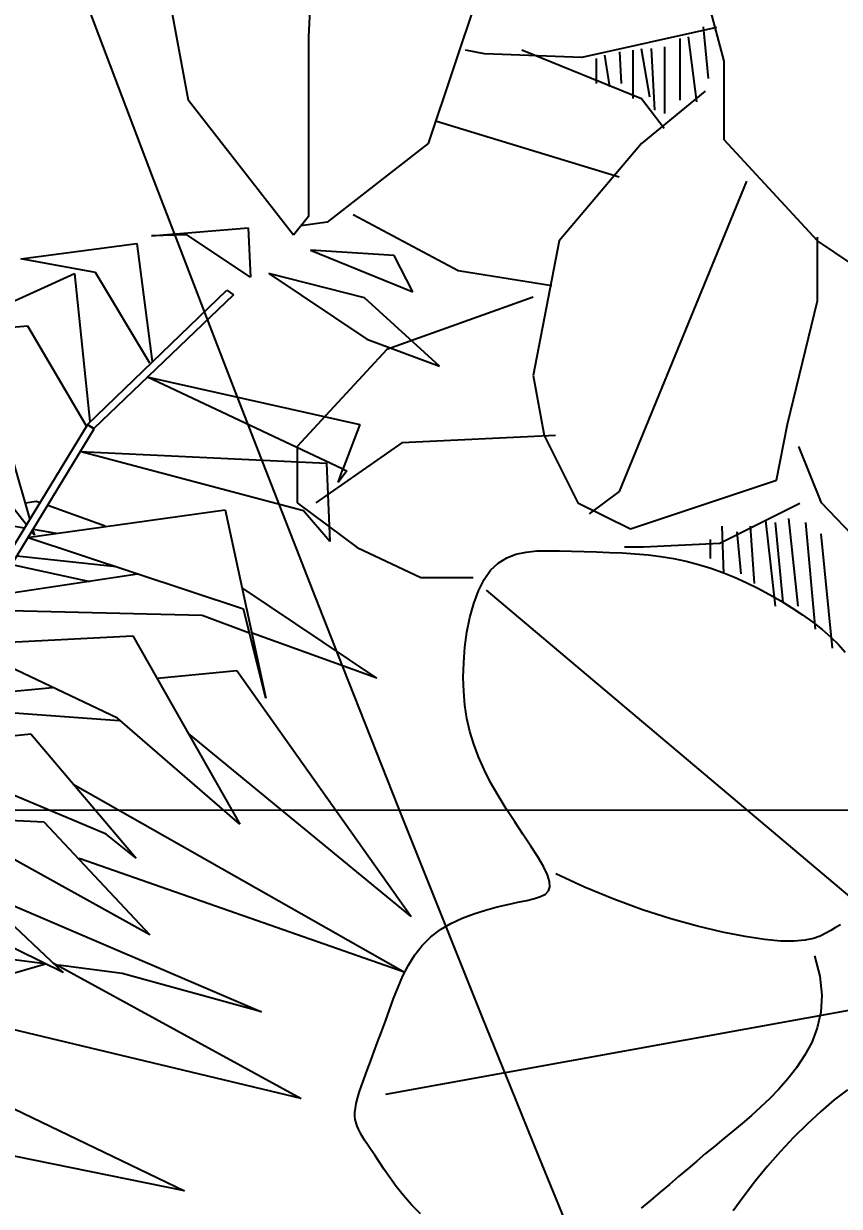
# Model space of a CAD drawing. Header units: metres. Extents: x 10 to 239, y 2 to 253.
# Drawn here: x 80.812 to 83.162, y 95.043 to 98.451 of the extents above; entities that cross this region are included whole.
import ezdxf

# ---------------------------------------------------------------- set-up
doc = ezdxf.new("R2010")
doc.units = ezdxf.units.M
doc.header["$MEASUREMENT"] = 0
doc.layers.get('Defpoints').update_dxf_attribs({"color": 9})
for name, color, linetype in [('-cotas', 252, 'Continuous'), ('1', 7, 'Continuous'), ('cot200', 9, 'Continuous')]:
    doc.layers.add(name, color=color, linetype=linetype)
doc.layers.add('barrera', color=7, linetype='Continuous', lineweight=0, true_color=0x9dbb63)
doc.layers.add('bloques ARBOLES', color=7, linetype='Continuous', true_color=0xb8d897)
doc.styles.get("Standard").update_dxf_attribs({"font": 'arial.ttf'})
doc.dimstyles.get("Standard").update_dxf_attribs({"dimtxt": 0.18, "dimasz": 0.18, "dimexe": 0.18, "dimexo": 0.0625, "dimgap": 0.09, "dimtad": 0, "dimtih": 1, "dimtoh": 1, "dimdec": 4, "dimzin": 0, "dimdsep": 46, "dimtxsty": 'Standard', "dimcen": 0.09, "dimadec": 0, "dimazin": 0, "dimtfac": 1, "dimtdec": 4, "dimtofl": 0, "dimtmove": 0, "dimatfit": 3, "dimfxl": 1, "dimtolj": 1, "dimtzin": 0, "dimarcsym": 0})

# ---------------------------------------------------------------- blocks, each defined once
blk = doc.blocks.new('A$C6F4E7DED')
for p, q in [((1790.46, 1611.05), (1804.72, 1337.47)), ((1895.99, 1289.02), (1918.81, 1411.56)), ((1488.11, 1318.93), (1505.23, 1384.48)), ((1670.66, 1384.48), (1713.44, 1256.23)), ((1493.82, 1344.58), (1596.5, 1321.78)), ((1504.03, 1345.3), (1500.21, 1305.83)), ((1515.5, 1337.66), (1509.13, 1288.01)), ((1521.87, 1336.39), (1521.87, 1289.28)), ((1804.72, 1337.47), (1804.72, 1200.68)), ((1533.34, 1330.02), (1533.34, 1279.09)), ((1543.53, 1328.75), (1540.98, 1281.64)), ((1551.18, 1328.75), (1544.81, 1291.83)), ((1550.86, 1290.43), (1642.14, 1327.48)), ((1557.55, 1327.48), (1557.55, 1290.55)), ((1567.75, 1326.2), (1566.47, 1302.01)), ((1596.5, 1321.78), (1670.66, 1324.63)), ((1670.66, 1324.63), (1684.92, 1327.48)), ((1488.11, 1259.08), (1488.11, 1318.93)), ((1579.21, 1323.66), (1575.39, 1299.47)), ((1585.59, 1321.11), (1585.59, 1302.01)), ((1502.38, 1296.13), (1550.86, 1256.23)), ((1533.75, 1267.63), (1550.86, 1290.43)), ((1816.13, 1186.43), (1895.99, 1289.02)), ((1567.98, 1230.58), (1707.74, 1273.33)), ((1416.81, 1182.13), (1488.11, 1259.08)), ((1550.86, 1256.23), (1613.61, 1182.13)), ((1713.44, 1256.23), (1790.46, 1196.38)), ((1471, 1227.73), (1567.98, 991.18)), ((1690.63, 1159.33), (1770.49, 1202.08)), ((1804.72, 1200.68), (1816.13, 1186.43)), ((1790.46, 1196.38), (1810.42, 1193.53)), ((1391.14, 1165.03), (1416.81, 1182.13)), ((1416.81, 1136.53), (1416.81, 1184.98)), ((1613.61, 1182.13), (1633.58, 1079.53)), ((1619.32, 1147.93), (1690.63, 1159.33)), ((1439.63, 1042.48), (1416.81, 1136.53)), ((1633.58, 1139.38), (1744.82, 1099.48)), ((1744.82, 1099.48), (1813.27, 1025.38)), ((1633.58, 1079.53), (1625.02, 1033.93)), ((1448.18, 999.73), (1439.63, 1042.48)), ((1625.02, 1033.93), (1599.35, 982.63)), ((1616.47, 1033.93), (1733.41, 1028.23)), ((1733.41, 1028.23), (1799.01, 982.63)), ((1413.96, 982.63), (1431.07, 1025.38)), ((1813.27, 1025.38), (1813.27, 982.63)), ((1559.42, 962.68), (1448.18, 999.73)), ((1567.98, 991.18), (1590.8, 974.08)), ((1354.06, 919.93), (1413.96, 982.63)), ((1430.32, 982.18), (1491.3, 951.71)), ((1599.35, 982.63), (1559.42, 962.68)), ((1813.27, 982.63), (1767.64, 948.43)), ((1425.96, 967.67), (1418.71, 886.43)), ((1439.03, 970.57), (1431.77, 903.84)), ((1449.19, 967.67), (1443.39, 906.74)), ((1456.45, 969.12), (1449.19, 903.84)), ((1468.07, 964.77), (1465.17, 921.25)), ((1489.85, 964.77), (1488.4, 928.5)), ((1414.35, 958.96), (1405.64, 871.92)), ((1478.23, 960.42), (1475.33, 928.5)), ((1491.3, 951.71), (1549.37, 948.81)), ((1498.56, 954.61), (1498.56, 940.11)), ((1549.37, 948.81), (1563.89, 948.81)), ((1622.26, 946.12), (1613.36, 945.97)), ((1630.8, 945.9), (1622.26, 946.12)), ((1767.64, 948.43), (1719.15, 925.63)), ((1516.92, 938.05), (1507.52, 935.59)), ((1526.46, 940.07), (1516.92, 938.05)), ((1536.14, 941.66), (1526.46, 940.07)), ((1545.92, 942.86), (1536.14, 941.66)), ((1555.76, 943.74), (1545.92, 942.86)), ((1565.61, 944.37), (1555.76, 943.74)), ((1575.43, 944.82), (1565.61, 944.37)), ((1585.16, 945.14), (1575.43, 944.82)), ((1594.75, 945.4), (1585.16, 945.14)), ((1604.17, 945.67), (1594.75, 945.4)), ((1613.36, 945.97), (1604.17, 945.67)), ((1638.92, 945.07), (1630.8, 945.9)), ((1646.55, 943.42), (1638.92, 945.07)), ((1653.63, 940.72), (1646.55, 943.42)), ((1660.09, 936.74), (1653.63, 940.72)), ((1489.1, 929.46), (1480.07, 925.83)), ((1498.25, 932.73), (1489.1, 929.46)), ((1507.52, 935.59), (1498.25, 932.73)), ((1665.86, 931.27), (1660.09, 936.74)), ((1670.9, 924.15), (1665.86, 931.27)), ((1471.14, 921.83), (1462.3, 917.5)), ((1480.07, 925.83), (1471.14, 921.83)), ((1675.2, 915.58), (1670.9, 924.15)), ((1719.15, 925.63), (1679.22, 925.63)), ((1298.93, 603.85), (1669.06, 916.06)), ((1453.55, 912.85), (1444.9, 907.91)), ((1462.3, 917.5), (1453.55, 912.85)), ((1678.79, 905.85), (1675.2, 915.58)), ((1436.43, 902.71), (1428.26, 897.3)), ((1444.9, 907.91), (1436.43, 902.71)), ((1681.68, 895.24), (1678.79, 905.85)), ((1428.26, 897.3), (1420.5, 891.74)), ((1683.9, 884.03), (1681.68, 895.24)), ((1413.28, 886.06), (1406.68, 880.32)), ((1420.5, 891.74), (1413.28, 886.06)), ((1685.46, 872.5), (1683.9, 884.03)), ((1400.84, 874.56), (1395.87, 868.82)), ((1406.68, 880.32), (1400.84, 874.56)), ((1686.39, 860.94), (1685.46, 872.5)), ((1686.69, 849.61), (1686.39, 860.94)), ((1686.39, 838.75), (1686.69, 849.61)), ((1685.46, 828.32), (1686.39, 838.75)), ((1683.9, 818.23), (1685.46, 828.32)), ((1681.68, 808.39), (1683.9, 818.23)), ((1678.79, 798.69), (1681.68, 808.39)), ((1675.2, 789.05), (1678.79, 798.69)), ((1670.9, 779.37), (1675.2, 789.05)), ((1665.86, 769.56), (1670.9, 779.37)), ((1660.12, 759.57), (1665.86, 769.56)), ((1653.92, 749.55), (1660.12, 759.57)), ((1647.52, 739.67), (1653.92, 749.55)), ((1641.22, 730.13), (1647.52, 739.67)), ((1635.3, 721.12), (1641.22, 730.13)), ((1630.03, 712.82), (1635.3, 721.12)), ((1625.7, 705.42), (1630.03, 712.82)), ((1622.6, 699.11), (1625.7, 705.42)), ((1594.29, 689.67), (1616.19, 699.91)), ((1620.69, 690.01), (1620.93, 694.02)), ((1620.93, 694.02), (1622.6, 699.11)), ((1572.13, 680.56), (1594.29, 689.67)), ((1621.81, 686.9), (1620.69, 690.01)), ((1624.2, 684.5), (1621.81, 686.9)), ((1550.13, 672.58), (1572.13, 680.56)), ((1627.79, 682.63), (1624.2, 684.5)), ((1632.51, 681.1), (1627.79, 682.63)), ((1638.28, 679.72), (1632.51, 681.1)), ((1645.03, 678.3), (1638.28, 679.72)), ((1652.65, 676.67), (1645.03, 678.3)), ((1660.94, 674.74), (1652.65, 676.67)), ((1528.71, 665.74), (1550.13, 672.58)), ((1669.66, 672.4), (1660.94, 674.74)), ((1678.58, 669.59), (1669.66, 672.4)), ((1687.46, 666.22), (1678.58, 669.59)), ((1399.41, 661.09), (1403.08, 659.09)), ((1403.08, 659.09), (1406.67, 656.9)), ((1489.27, 655.5), (1508.29, 660.05)), ((1508.29, 660.05), (1528.71, 665.74)), ((1696.07, 662.2), (1687.46, 666.22)), ((1704.17, 657.45), (1696.07, 662.2)), ((1406.67, 656.9), (1410.46, 654.67)), ((1410.46, 654.67), (1414.8, 652.55)), ((1414.8, 652.55), (1420.05, 650.73)), ((1420.05, 650.73), (1426.56, 649.38)), ((1426.56, 649.38), (1434.68, 648.68)), ((1434.68, 648.68), (1444.76, 648.78)), ((1444.76, 648.78), (1457.16, 649.88)), ((1457.16, 649.88), (1472.09, 652.11)), ((1472.09, 652.11), (1489.27, 655.5)), ((1711.53, 651.88), (1704.17, 657.45)), ((1717.97, 645.45), (1711.53, 651.88)), ((1723.56, 638.27), (1717.97, 645.45)), ((1419.1, 637.47), (1415.1, 621.92)), ((1728.41, 630.49), (1723.56, 638.27)), ((1415.1, 621.92), (1413.68, 607.64)), ((1732.66, 622.26), (1728.41, 630.49)), ((1736.41, 613.73), (1732.66, 622.26)), ((1739.8, 605.05), (1736.41, 613.73)), ((1322.96, 608.66), (1745.98, 531.81)), ((1413.68, 607.64), (1414.48, 594.54)), ((1742.95, 596.37), (1739.8, 605.05)), ((1745.98, 587.84), (1742.95, 596.37)), ((1414.48, 594.54), (1417.15, 582.54)), ((1748.97, 579.59), (1745.98, 587.84)), ((1417.15, 582.54), (1421.34, 571.55)), ((1751.92, 571.68), (1748.97, 579.59)), ((1421.34, 571.55), (1426.71, 561.49)), ((1754.78, 564.14), (1751.92, 571.68)), ((1426.71, 561.49), (1432.89, 552.27)), ((1757.49, 557.02), (1754.78, 564.14)), ((1432.89, 552.27), (1439.53, 543.81)), ((1760.02, 550.35), (1757.49, 557.02)), ((1762.31, 544.16), (1760.02, 550.35)), ((1439.53, 543.81), (1446.34, 536.03)), ((1764.32, 538.5), (1762.31, 544.16)), ((1394.17, 535.41), (1404.1, 527.72)), ((1446.34, 536.03), (1453.25, 528.83)), ((1766.01, 533.41), (1764.32, 538.5)), ((1767.32, 528.89), (1766.01, 533.41)), ((1404.1, 527.72), (1414.38, 518.92)), ((1453.25, 528.83), (1460.21, 522.11)), ((1768.28, 524.9), (1767.32, 528.89)), ((1768.91, 521.36), (1768.28, 524.9)), ((1414.38, 518.92), (1424.8, 509.26)), ((1460.21, 522.11), (1467.22, 515.79)), ((1467.22, 515.79), (1474.25, 509.78)), ((1769.21, 518.2), (1768.91, 521.36)), ((1768.93, 512.69), (1769.21, 515.33)), ((1769.21, 515.33), (1769.21, 518.2)), ((1424.8, 509.26), (1435.13, 498.98)), ((1474.25, 509.78), (1481.27, 503.96)), ((1765.32, 502.86), (1766.59, 505.37)), ((1766.59, 505.37), (1767.61, 507.79)), ((1767.61, 507.79), (1768.39, 510.2)), ((1768.39, 510.2), (1768.93, 512.69)), ((1435.13, 498.98), (1445.18, 488.3)), ((1481.27, 503.96), (1488.27, 498.26)), ((1488.27, 498.26), (1495.21, 492.58)), ((1759.7, 493.83), (1761.9, 497.18)), ((1761.9, 497.18), (1763.76, 500.16)), ((1763.76, 500.16), (1765.32, 502.86)), ((1445.18, 488.3), (1454.87, 477.32)), ((1495.21, 492.58), (1502.09, 486.84)), ((1502.09, 486.84), (1508.93, 481.03)), ((1754.17, 485.62), (1757.13, 490)), ((1757.13, 490), (1759.7, 493.83)), ((1508.93, 481.03), (1515.77, 475.17)), ((1746.94, 474.82), (1750.78, 480.57)), ((1750.78, 480.57), (1754.17, 485.62)), ((1454.87, 477.32), (1464.12, 466.11)), ((1515.77, 475.17), (1522.65, 469.26)), ((1522.65, 469.26), (1529.61, 463.32)), ((1742.61, 468.5), (1746.94, 474.82)), ((1464.12, 466.11), (1472.88, 454.76)), ((1529.61, 463.32), (1536.67, 457.34)), ((1732.26, 454.86), (1737.73, 461.79)), ((1737.73, 461.79), (1742.61, 468.5)), ((1472.88, 454.76), (1481.07, 443.32)), ((1536.67, 457.34), (1543.89, 451.35)), ((1543.89, 451.35), (1551.29, 445.35)), ((1726.15, 447.89), (1732.26, 454.86)), ((1719.35, 441.06), (1726.15, 447.89))]:
    blk.add_line(p, q)
blk = doc.blocks.new('A$C16B70096')
for p, q in [((555, 1640.5), (553, 1598.5)), ((637, 1633.5), (555, 1640.5)), ((553, 1598.5), (607, 1634.5)), ((607, 1634.5), (637, 1633.5)), ((502, 1621.5), (415, 1586)), ((431, 1617), (502, 1621.5)), ((649.5, 1627), (636.5, 1527)), ((748, 1614), (649.5, 1627)), ((415, 1586), (431, 1617)), ((684.5, 1602.5), (748, 1614)), ((537.5, 1601.5), (454, 1546)), ((456, 1581), (537.5, 1601.5)), ((638.5, 1525.5), (684.5, 1602.5)), ((702.5, 1601.5), (689.5, 1476)), ((815.5, 1550.5), (702.5, 1601.5)), ((573, 1587.5), (567.5, 1583.5)), ((691.5, 1473.5), (573, 1587.5)), ((392.5, 1523), (456, 1581)), ((567.5, 1583.5), (686, 1470)), ((692.5, 1472.5), (742, 1557)), ((742, 1557), (815.5, 1550.5)), ((454, 1546), (392.5, 1523)), ((781, 1533.5), (740.5, 1393.5)), ((641, 1514), (460, 1473.5)), ((474.5, 1435.5), (641, 1514)), ((743.5, 1388.5), (831.5, 1500)), ((460, 1473.5), (474.5, 1435.5)), ((686, 1470), (691.5, 1473.5)), ((691.5, 1473), (686, 1469.5)), ((686, 1469.5), (862.5, 1179.5)), ((868, 1183), (691.5, 1473)), ((698, 1450.5), (488.5, 1440.5)), ((508, 1400), (698, 1450.5)), ((488.5, 1440.5), (485.5, 1374)), ((474.5, 1435.5), (471, 1434)), ((471, 1434), (478.5, 1424)), ((478.5, 1424), (474.5, 1435.5)), ((732.5, 1407), (735, 1408)), ((735, 1408), (744, 1406.5)), ((485.5, 1374), (508, 1400)), ((574.5, 1401), (540, 1241)), ((742.5, 1377.5), (574.5, 1401)), ((676.5, 1387), (725, 1404.5)), ((813, 1397), (745, 1385.5)), ((559, 1316.5), (742.5, 1377.5)), ((737.5, 1384.5), (718, 1381)), ((738, 1384), (736.5, 1379.5)), ((736.5, 1379.5), (738.5, 1382)), ((667, 1352.5), (751.5, 1361.5)), ((771.5, 1328), (649, 1346.5)), ((755.5, 1354.5), (689.5, 1340)), ((445.5, 1258), (560, 1334.5)), ((540, 1241), (559, 1316.5)), ((554.5, 1296.5), (594, 1311)), ((594, 1311), (779.5, 1315.5)), ((445.5, 1258), (551.5, 1296)), ((653, 1294), (562, 1134)), ((798, 1286.5), (653, 1294)), ((666, 1224), (798, 1286.5)), ((564.5, 1264.5), (416.5, 1055.5)), ((632, 1258), (564.5, 1264.5)), ((825, 1240), (721, 1250)), ((829, 1234), (664.5, 1222)), ((562, 1134), (666, 1224)), ((416.5, 1055.5), (605.5, 1211)), ((739.5, 1210.5), (650, 1105)), ((851, 1199), (739.5, 1210.5)), ((675.5, 1125.5), (851, 1199)), ((703.5, 1168), (421.5, 1008)), ((728.5, 1136), (638.5, 1040)), ((870.5, 1142.5), (728.5, 1136)), ((650, 1105), (675.5, 1125.5)), ((638.5, 1040), (778.5, 1117.5)), ((421.5, 1008), (697.5, 1104.5)), ((697.5, 1104.5), (698.5, 1105)), ((808, 1098.5), (712, 1008)), ((778.5, 1075), (543.5, 974.5)), ((712, 1008), (804, 1053)), ((810, 1026), (727.5, 1015.5)), ((721, 1016.5), (510, 901)), ((727, 1015), (780.5, 999.5)), ((543.5, 974.5), (662, 1007)), ((662, 1007), (716, 1014)), ((510, 901), (788.5, 967.5)), ((827, 927.5), (609, 822.5)), ((609, 822.5), (818, 865))]:
    blk.add_line(p, q)
blk = doc.blocks.new('asddsd')
at = {"layer": 'bloques ARBOLES'}
for name, p, xscale, yscale, zscale in [('A$C6F4E7DED', (70.0692, 9.5477, 1.2423), -0.00378276582045174, 0.00378276582045174, 0.00378276582045174), ('A$C16B70096', (64.9516, 8.4917), -0.003392618244440136, 0.003392618244440136, 0.003392618244440136)]:
    blk.add_blockref(name, p, dxfattribs=dict(at, xscale=xscale, yscale=yscale, zscale=zscale))
blk = doc.blocks.new('*D80')
at = {"layer": '-cotas', "color": 0, "lineweight": -2, "transparency": 16777216}
for p, q in [((35.934, 118.4929), (35.9273, 96.0178)), ((88.7846, 118.4772), (88.778, 96.0022)), ((36.1074, 96.1978), (61.0308, 96.1904)), ((88.598, 96.1822), (63.6746, 96.1896))]:
    blk.add_line(p, q, dxfattribs=at)
at = {"layer": '-cotas', "color": 0, "transparency": 16777216}
for points in [[(36.1074, 96.2278), (36.1074, 96.1678), (35.9274, 96.1978)], [(88.598, 96.2122), (88.598, 96.1522), (88.778, 96.1822)]]:
    blk.add_solid(points, dxfattribs=at)
at = {"layer": 'Defpoints', "color": 0, "transparency": 16777216}
for p in [(35.934, 118.5554), (88.7846, 118.5397), (88.778, 96.1822)]:
    blk.add_point(p, dxfattribs=at)
at = {"layer": '-cotas', "color": 0, "transparency": 16777216, "insert": (62.3527, 96.19), "char_height": 0.5, "attachment_point": 5}
blk.add_mtext('\\A1;52.8506', dxfattribs=at)

msp = doc.modelspace()

# ---------------------------------------------------------------- linework, layer by layer
at = {"layer": 'barrera'}
for points, knots in [([(75.74284, 83.80593), (75.89193, 89.61884), (75.56165, 96.24427), (78.39904, 102.87886), (87.61077, 103.05108), (90.19518, 105.25882), (88.83637, 107.3807)], [0.1293999, 0.1293999, 0.1293999, 0.1293999, 1, 2, 3, 4, 4, 4, 4]), ([(90.10405, 104.62796), (90.09643, 104.6131), (90.08867, 104.59834), (89.92633, 104.29679), (89.72319, 104.04841), (89.26656, 103.62453), (89.01285, 103.4473), (88.47214, 103.13985), (88.18455, 103.00949), (87.19084, 102.6332), (86.41991, 102.45878), (84.83655, 102.17051), (84.01918, 102.05315), (82.44328, 101.76844), (81.68558, 101.60041), (80.6561, 101.24414), (80.31779, 101.09794), (79.67592, 100.73935), (79.37481, 100.51445), (78.82619, 99.98743), (78.58052, 99.68598), (77.89225, 98.61806), (77.53875, 97.70461), (77.18053, 96.10385), (77.08994, 95.54345), (76.95736, 94.35348), (76.91439, 93.71858), (76.81712, 91.44167), (76.81459, 89.52164), (76.71951, 85.99383), (76.68465, 84.95283), (76.65905, 83.80593)], [5.1390175, 5.1390175, 5.1390175, 5.1390175, 5.1460084, 5.1460084, 5.2828064, 5.2828064, 5.4196044, 5.4196044, 5.5564024, 5.5564024, 5.8699539, 5.8699539, 6.1835055, 6.1835055, 6.497057, 6.497057, 6.6723546, 6.6723546, 6.8743734, 6.8743734, 7.0763922, 7.0763922, 7.504627, 7.504627, 7.7127699, 7.7127699, 7.9209128, 7.9209128, 8.3845027, 8.3845027, 8.5557008, 8.5557008, 8.5557008, 8.5557008])]:
    msp.add_open_spline(points, degree=3, knots=knots, dxfattribs=at)
at = {"layer": 'cot200'}
msp.add_open_spline([(87.50495, 83.80593), (83.20343, 92.2462), (79.8048, 100.85933), (77.32539, 109.64844)], degree=3, dxfattribs=at)

# ---------------------------------------------------------------- block references
at = {"layer": '1', "lineweight": 0}
msp.add_blockref('asddsd', (18.38943, 83.80593), dxfattribs=at)

# ---------------------------------------------------------------- dimensions: what is measured, and where the dimension line sits
at = {"layer": '-cotas'}
dim = msp.add_aligned_dim(p1=(35.93402, 118.55536), p2=(88.78463, 118.53971), distance=-22.35753, dimstyle='Standard', override={"dimtxt": 0.5}, dxfattribs=at)
dim.commit()
dim.dimension.update_dxf_attribs({"geometry": '*D80', "text_midpoint": (62.3527, 96.19001)})

doc.saveas('drawing.dxf')
